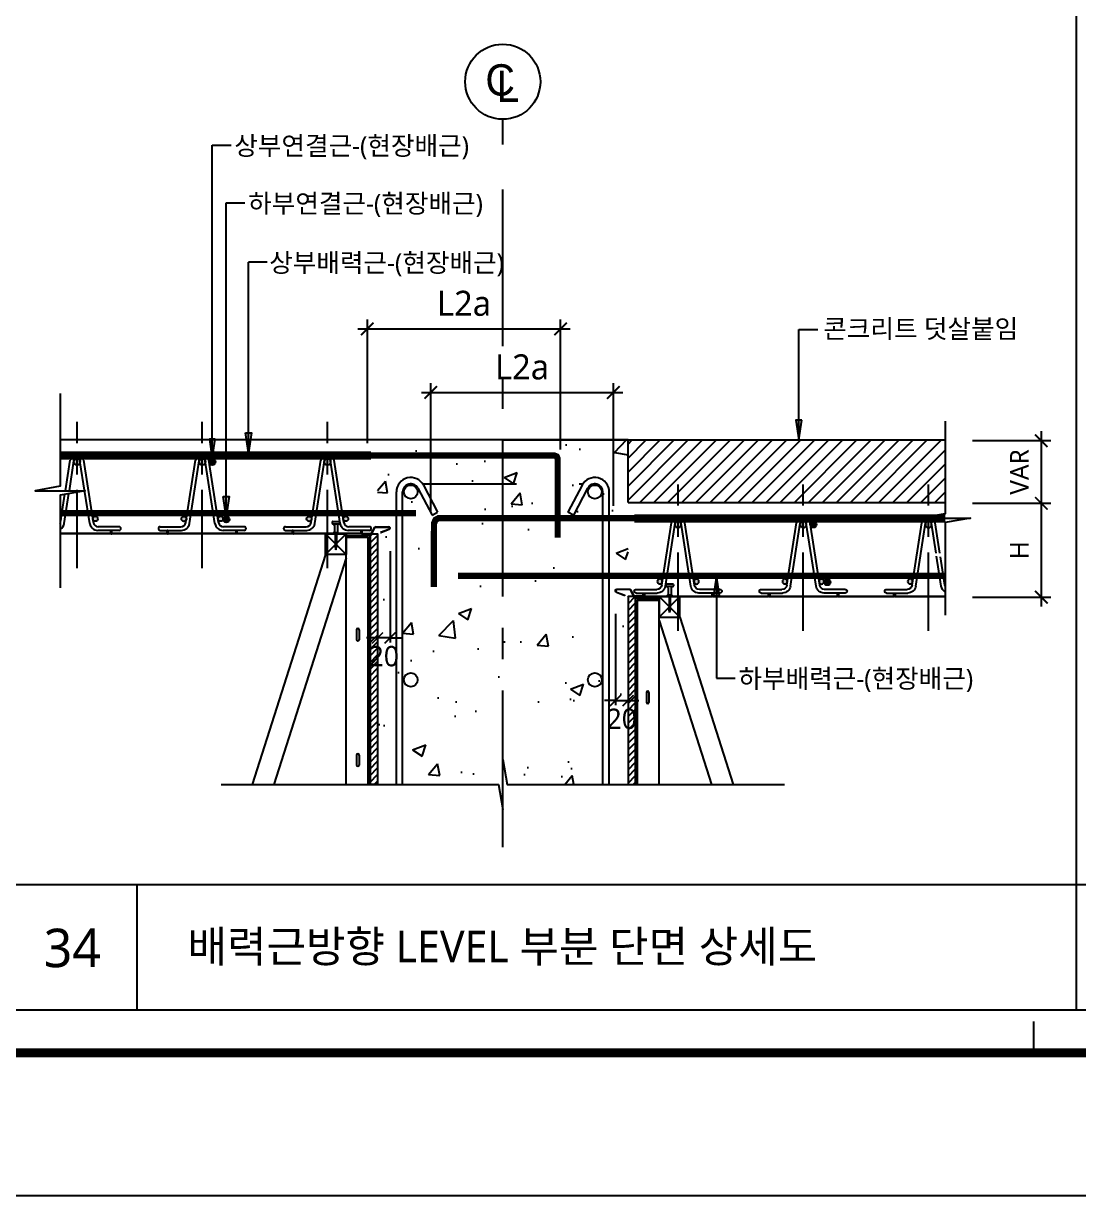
# Model space of a CAD drawing. Extents: x 10983 to 44623, y -18406 to 11294.
# Drawn here: x 30044 to 31729, y -6526 to -4655 of the extents above; entities that cross this region are included whole.
import ezdxf

# ---------------------------------------------------------------- set-up
doc = ezdxf.new("R2010")
doc.units = 0
doc.header["$LTSCALE"] = 100
doc.header["$MEASUREMENT"] = 0
doc.header["$PDMODE"] = 3
doc.header["$PDSIZE"] = 10
for name, pattern in [('CEN', [62, 60, -1, 0, -1]), ('CENTERX2', [4, 2.5, -0.5, 0.5, -0.5]), ('HID', [2.5, 1.5, -1])]:
    doc.linetypes.add(name, pattern=pattern)
doc.layers.get('0').update_dxf_attribs({"linetype": 'CONTINUOUS'})
doc.layers.get('Defpoints').update_dxf_attribs({"color": 165, "linetype": 'CONTINUOUS'})
for name, color, linetype in [('-상부연결근', 4, 'CONTINUOUS'), ('-하부배력근', 3, 'CONTINUOUS'), ('-하부연결근', 4, 'CONTINUOUS'), ('DECK-CEN', 1, 'CEN'), ('DECK-CON', 2, 'CONTINUOUS'), ('DECK-DIM', 255, 'CONTINUOUS'), ('DECK-ETC STEEL', 6, 'CONTINUOUS'), ('DECK-HATCH', 251, 'CONTINUOUS'), ('DECK-LATTICE', 7, 'CONTINUOUS'), ('DECK-MAIN BAR', 2, 'CONTINUOUS'), ('DECK-PG', 4, 'CONTINUOUS'), ('DECK-RC', 251, 'CONTINUOUS'), ('DECK-RC(ETC)', 252, 'CONTINUOUS'), ('DECK-TABLE', 7, 'CONTINUOUS'), ('DECK-TEX1', 6, 'CONTINUOUS'), ('DECK-TEXT', 7, 'CONTINUOUS'), ('DECK-TITLE TEXT', 3, 'CONTINUOUS'), ('DECK-TRANS', 3, 'CONTINUOUS'), ('E2', 7, 'CONTINUOUS'), ('form', 7, 'CONTINUOUS')]:
    doc.layers.add(name, color=color, linetype=linetype)
doc.styles.add('SY Panel', font='malgun.ttf')
doc.styles.add('VICON TEXT', font='malgun.ttf')
doc.styles.add('굴림', font='Gulim.ttf')
doc.dimstyles.new('STDECK-DIM', dxfattribs={"dimtxt": 35, "dimasz": 20, "dimexe": 15, "dimexo": 40, "dimgap": 10, "dimtad": 1, "dimdec": 0, "dimtxsty": 'SY Panel', "dimblk": 'ARCHTICK', "dimcen": 2.5, "dimdle": 15, "dimclrd": 7, "dimclre": 7, "dimclrt": 6, "dimadec": 0, "dimazin": 0, "dimtfac": 1, "dimtdec": 0, "dimtmove": 0, "dimatfit": 3, "dimldrblk": 'ARCHTICK', "dimfxl": 1, "dimarcsym": 0})
doc.dimstyles.new('STDECK-DIM 2', dxfattribs={"dimscale": 2.5, "dimtxt": 12, "dimasz": 7, "dimexe": 3, "dimexo": 3, "dimgap": 3, "dimtad": 1, "dimdec": 0, "dimlunit": 6, "dimtxsty": 'VICON TEXT', "dimblk": 'ARCHTICK', "dimcen": 2.5, "dimclrd": 7, "dimclre": 7, "dimclrt": 6, "dimadec": 0, "dimazin": 0, "dimtfac": 1, "dimtdec": 0, "dimtix": 1, "dimtmove": 0, "dimatfit": 3, "dimfxl": 1, "dimarcsym": 0})
pattern_1 = [(45, (6451.725, -5287.8665), (-5.3033009, 5.3033009), [])]

# ---------------------------------------------------------------- blocks, each defined once
blk = doc.blocks.new('_ArchTick')
at = {"color": 0, "linetype": 'ByBlock', "const_width": 0.15}
blk.add_lwpolyline([(-0.5, -0.5), (0.5, 0.5)], dxfattribs=at)
blk = doc.blocks.new('*D202')
at = {"layer": 'DECK-DIM', "color": 7, "lineweight": -2}
for p, q in [((30609.5, -5497.4), (30609.5, -5643.5)), ((30629.5, -5497.4), (30629.5, -5643.5)), ((30609.5, -5636), (30592, -5636)), ((30629.5, -5636), (30609.5, -5636)), ((30629.5, -5636), (30647, -5636))]:
    blk.add_line(p, q, dxfattribs=at)
at = {"layer": 'Defpoints', "color": 0, "ltscale": 0.5}
for p in [(30609.5, -5489.9), (30629.5, -5489.9), (30609.5, -5636)]:
    blk.add_point(p, dxfattribs=at)
at = {"layer": 'DECK-DIM', "color": 7, "lineweight": -2, "ltscale": 0.5, "xscale": 17.5, "yscale": 17.5, "zscale": 17.5}
blk.add_blockref('_ArchTick', (30609.5, -5636), dxfattribs=at)
at = {"layer": 'DECK-DIM', "color": 7, "lineweight": -2, "ltscale": 0.5, "xscale": 17.5, "yscale": 17.5, "zscale": 17.5, "rotation": 180}
blk.add_blockref('_ArchTick', (30629.5, -5636), dxfattribs=at)
at = {"layer": 'DECK-DIM', "color": 6, "ltscale": 0.5, "insert": (30619.5, -5665.3), "char_height": 32.5, "attachment_point": 5, "style": 'VICON TEXT'}
blk.add_mtext('20', dxfattribs=at)
blk = doc.blocks.new('*D209')
at = {"layer": 'DECK-DIM', "color": 7, "lineweight": -2}
for p, q in [((30989.5, -5597.4), (30989.5, -5743.5)), ((31009.5, -5597.4), (31009.5, -5743.5)), ((30989.5, -5736), (30972, -5736)), ((30989.5, -5736), (31009.5, -5736)), ((31009.5, -5736), (31027, -5736))]:
    blk.add_line(p, q, dxfattribs=at)
at = {"layer": 'Defpoints', "color": 0, "ltscale": 0.5}
for p in [(30989.5, -5589.9), (31009.5, -5589.9), (31009.5, -5736)]:
    blk.add_point(p, dxfattribs=at)
at = {"layer": 'DECK-DIM', "color": 7, "lineweight": -2, "ltscale": 0.5, "xscale": 17.5, "yscale": 17.5, "zscale": 17.5}
blk.add_blockref('_ArchTick', (30989.5, -5736), dxfattribs=at)
at = {"layer": 'DECK-DIM', "color": 7, "lineweight": -2, "ltscale": 0.5, "xscale": 17.5, "yscale": 17.5, "zscale": 17.5, "rotation": 180}
blk.add_blockref('_ArchTick', (31009.5, -5736), dxfattribs=at)
at = {"layer": 'DECK-DIM', "color": 6, "ltscale": 0.5, "insert": (30999.5, -5765.3), "char_height": 32.5, "attachment_point": 5, "style": 'VICON TEXT'}
blk.add_mtext('20', dxfattribs=at)
blk = doc.blocks.new('*D218')
at = {"layer": 'DECK-DIM', "color": 7, "lineweight": -2}
for p, q in [((30578.2, -5142.7), (30916.9, -5142.7)), ((30593.2, -5324.9), (30593.2, -5127.7)), ((30901.9, -5334.9), (30901.9, -5127.7))]:
    blk.add_line(p, q, dxfattribs=at)
at = {"layer": 'Defpoints', "color": 0, "ltscale": 0.5}
for p in [(30901.9, -5142.7), (30593.2, -5364.9), (30901.9, -5374.9)]:
    blk.add_point(p, dxfattribs=at)
at = {"layer": 'DECK-DIM', "color": 7, "lineweight": -2, "ltscale": 0.5, "xscale": 20, "yscale": 20, "zscale": 20, "rotation": 180}
blk.add_blockref('_ArchTick', (30593.2, -5142.7), dxfattribs=at)
at = {"layer": 'DECK-DIM', "color": 7, "lineweight": -2, "ltscale": 0.5, "xscale": 20, "yscale": 20, "zscale": 20}
blk.add_blockref('_ArchTick', (30901.9, -5142.7), dxfattribs=at)
at = {"layer": 'DECK-DIM', "color": 6, "ltscale": 0.5, "insert": (30747.6, -5102), "char_height": 40, "attachment_point": 5, "style": 'SY Panel'}
blk.add_mtext('L2a', dxfattribs=at)
blk = doc.blocks.new('*D219')
at = {"layer": 'DECK-DIM', "color": 7, "lineweight": -2}
for p, q in [((30694.5, -5434.9), (30694.5, -5229.2)), ((30986.1, -5424.9), (30986.1, -5229.2)), ((30679.5, -5244.2), (31001.1, -5244.2))]:
    blk.add_line(p, q, dxfattribs=at)
at = {"layer": 'Defpoints', "color": 0, "ltscale": 0.5}
for p in [(30986.1, -5244.2), (30694.5, -5474.9), (30986.1, -5464.9)]:
    blk.add_point(p, dxfattribs=at)
at = {"layer": 'DECK-DIM', "color": 7, "lineweight": -2, "ltscale": 0.5, "xscale": 20, "yscale": 20, "zscale": 20, "rotation": 180}
blk.add_blockref('_ArchTick', (30694.5, -5244.2), dxfattribs=at)
at = {"layer": 'DECK-DIM', "color": 7, "lineweight": -2, "ltscale": 0.5, "xscale": 20, "yscale": 20, "zscale": 20}
blk.add_blockref('_ArchTick', (30986.1, -5244.2), dxfattribs=at)
at = {"layer": 'DECK-DIM', "color": 6, "ltscale": 0.5, "insert": (30840.3, -5203.5), "char_height": 40, "attachment_point": 5, "style": 'SY Panel'}
blk.add_mtext('L2a', dxfattribs=at)
blk = doc.blocks.new('*D168')
at = {"layer": 'DECK-DIM', "color": 7, "lineweight": -2}
for p, q in [((31669.5, -5306), (31669.5, -5436)), ((31559.5, -5321), (31684.5, -5321)), ((31559.5, -5421), (31684.5, -5421))]:
    blk.add_line(p, q, dxfattribs=at)
at = {"layer": 'Defpoints', "color": 0, "ltscale": 0.5}
for p in [(31519.5, -5321), (31519.5, -5421), (31669.5, -5421)]:
    blk.add_point(p, dxfattribs=at)
at = {"layer": 'DECK-DIM', "color": 7, "lineweight": -2, "ltscale": 0.5, "xscale": 20, "yscale": 20, "zscale": 20}
for p, rotation in [((31669.5, -5321), 90), ((31669.5, -5421), 270)]:
    blk.add_blockref('_ArchTick', p, dxfattribs=dict(at, rotation=rotation))
at = {"layer": 'DECK-DIM', "color": 6, "ltscale": 0.5, "insert": (31634.5, -5371), "char_height": 30, "attachment_point": 5, "rotation": 90, "style": 'SY Panel'}
blk.add_mtext('VAR', dxfattribs=at)
blk = doc.blocks.new('*D169')
at = {"layer": 'DECK-DIM', "color": 7, "lineweight": -2}
for p, q in [((31669.5, -5406), (31669.5, -5586)), ((31559.5, -5421), (31684.5, -5421)), ((31559.5, -5571), (31684.5, -5571))]:
    blk.add_line(p, q, dxfattribs=at)
at = {"layer": 'Defpoints', "color": 0, "ltscale": 0.5}
for p in [(31519.5, -5421), (31519.5, -5571), (31669.5, -5571)]:
    blk.add_point(p, dxfattribs=at)
at = {"layer": 'DECK-DIM', "color": 7, "lineweight": -2, "ltscale": 0.5, "xscale": 20, "yscale": 20, "zscale": 20}
for p, rotation in [((31669.5, -5421), 90), ((31669.5, -5571), 270)]:
    blk.add_blockref('_ArchTick', p, dxfattribs=dict(at, rotation=rotation))
at = {"layer": 'DECK-DIM', "color": 6, "ltscale": 0.5, "insert": (31634.5, -5496), "char_height": 30, "attachment_point": 5, "rotation": 90, "style": 'SY Panel'}
blk.add_mtext('H', dxfattribs=at)
blk = doc.blocks.new('tg4')
at = {"layer": 'DECK-MAIN BAR'}
h = blk.add_hatch(color=256, dxfattribs=at)
h.dxf.hatch_style = 1
h.paths.add_polyline_path([(7710.5, 42136.7, 0.414214), (7705.5, 42131.7, 0.414214), (7710.5, 42126.7)])
h.paths.add_polyline_path([(7735.8, 42040.8, 1), (7743.8, 42040.8, 1)])
h.paths.add_polyline_path([(7710.5, 42136.7), (7710.5, 42126.7, 0.414214), (7715.5, 42131.7, 0.414214)])
edge = h.paths.add_edge_path()
edge.add_line((7683.8, 42043.8), (7683.8, 42037.7))
edge.add_arc((7681.2, 42040.7), 4, 310.4298, 409.5702)
h = blk.add_hatch(color=256, dxfattribs=at)
h.dxf.hatch_style = 1
h.paths.add_polyline_path([(7877.2, 42040.7, 1), (7885.2, 42040.7, 1)])
h.paths.add_polyline_path([(7910.5, 42136.7, 0.414214), (7905.5, 42131.7, 0.414214), (7910.5, 42126.7)])
h.paths.add_polyline_path([(7935.8, 42040.8, 1), (7943.8, 42040.8, 1)])
h.paths.add_polyline_path([(7910.5, 42136.7), (7910.5, 42126.7, 0.414214), (7915.5, 42131.7, 0.414214)])
h = blk.add_hatch(color=256, dxfattribs=at)
h.dxf.hatch_style = 1
h.paths.add_polyline_path([(8077.2, 42040.7, 1), (8085.2, 42040.7, 1)])
h.paths.add_polyline_path([(8110.5, 42136.7, 0.414214), (8105.5, 42131.7, 0.414214), (8110.5, 42126.7)])
h.paths.add_polyline_path([(8135.8, 42040.8, 1), (8143.8, 42040.8, 1)])
h.paths.add_polyline_path([(8110.5, 42136.7), (8110.5, 42126.7, 0.414214), (8115.5, 42131.7, 0.414214)])
at = {"layer": 'DECK-CEN', "linetype": 'CENTERX2', "ltscale": 0.5}
for p, q in [((7710.5, 41961.8), (7710.5, 42195.4)), ((7910.5, 41961.8), (7910.5, 42195.4)), ((8110.5, 41961.8), (8110.5, 42195.4))]:
    blk.add_line(p, q, dxfattribs=at)
at = {"layer": 'DECK-LATTICE', "ltscale": 0.5}
for p, q in [((8179.9, 42146.7), (7683.8, 42146.7)), ((8179.9, 42136.7), (7683.8, 42136.7)), ((7692.2, 42085.7), (7699.7, 42134.3)), ((7698.3, 42085.7), (7705.7, 42133.6)), ((7730.8, 42033.2), (7715.2, 42133.6)), ((7736.6, 42035), (7721.2, 42134.3)), ((7884.3, 42035), (7899.7, 42134.3)), ((7890.1, 42033.2), (7905.7, 42133.6)), ((7930.8, 42033.2), (7915.2, 42133.6)), ((7936.6, 42035), (7921.2, 42134.3)), ((8084.3, 42035), (8099.7, 42134.3)), ((8090.1, 42033.2), (8105.7, 42133.6)), ((8130.8, 42033.2), (8115.2, 42133.6)), ((8136.6, 42035), (8121.2, 42134.3)), ((7684.3, 42035), (7691.3, 42080)), ((7690.1, 42033.2), (7697.6, 42081.1)), ((7777.5, 42022.2), (7743.7, 42022.2)), ((7777.5, 42028.2), (7744.5, 42028.2)), ((7843.5, 42028.2), (7876.4, 42028.2)), ((7843.5, 42022.2), (7877.3, 42022.2)), ((7977.5, 42022.2), (7943.7, 42022.2)), ((7977.5, 42028.2), (7944.5, 42028.2)), ((8043.5, 42028.2), (8076.4, 42028.2)), ((8043.5, 42022.2), (8077.3, 42022.2)), ((8177.5, 42022.2), (8143.7, 42022.2)), ((8177.5, 42028.2), (8144.5, 42028.2))]:
    blk.add_line(p, q, dxfattribs=at)
for centre, radius, start, end in [((7702.7, 42133.7), 3.01, 349.5852, 169.9415), ((7718.2, 42133.7), 3.01, 10.0585, 190.4148), ((7902.7, 42133.7), 3.01, 349.5852, 169.9415), ((7918.2, 42133.7), 3.01, 10.0585, 190.4148), ((8102.7, 42133.7), 3.01, 349.5852, 169.9415), ((8118.2, 42133.7), 3.01, 10.0585, 190.4148), ((7676.4, 42036.2), 8, 336.4782, 351.1777), ((7677.3, 42035.2), 13, 299.8906, 351.1777), ((7743.7, 42035.2), 13, 188.8223, 270), ((7744.5, 42036.2), 8, 188.8223, 270), ((7876.4, 42036.2), 8, 270, 351.1777), ((7877.3, 42035.2), 13, 270, 351.1777), ((7943.7, 42035.2), 13, 188.8223, 270), ((7944.5, 42036.2), 8, 188.8223, 270), ((8076.4, 42036.2), 8, 270, 351.1777), ((8077.3, 42035.2), 13, 270, 351.1777), ((8143.7, 42035.2), 13, 188.8223, 270), ((8144.5, 42036.2), 8, 188.8223, 270), ((7777.5, 42025.2), 3, 270, 90), ((7843.5, 42025.2), 3, 90, 270), ((7977.5, 42025.2), 3, 270, 90), ((8043.5, 42025.2), 3, 90, 270), ((8177.5, 42025.2), 3, 270, 90)]:
    blk.add_arc(centre, radius, start, end, dxfattribs=at)
at = {"layer": 'DECK-MAIN BAR', "ltscale": 0.5}
for centre, radius in [((7710.5, 42131.7), 5), ((7910.5, 42131.7), 5), ((8110.5, 42131.7), 5), ((7739.8, 42040.8), 4), ((7881.2, 42040.7), 4), ((7939.8, 42040.8), 4), ((8081.2, 42040.7), 4), ((8139.8, 42040.8), 4)]:
    blk.add_circle(centre, radius, dxfattribs=at)
blk.add_arc((7681.2, 42040.7), 4, 310.4298, 49.5702, dxfattribs=at)
at = {"layer": 'DECK-PG', "ltscale": 0.5}
for p, q in [((7764.7, 42017.2), (7683.8, 42017.2)), ((7765, 42016.7), (7683.8, 42016.7)), ((7855, 42016.7), (7766, 42016.7)), ((7854.7, 42017.2), (7766.2, 42017.2)), ((7965, 42016.7), (7856, 42016.7)), ((7964.7, 42017.2), (7856.2, 42017.2)), ((8055, 42016.7), (7966, 42016.7)), ((8054.7, 42017.2), (7966.2, 42017.2)), ((8165, 42016.7), (8056, 42016.7)), ((8164.7, 42017.2), (8056.2, 42017.2))]:
    blk.add_line(p, q, dxfattribs=at)
at = {"layer": 'DECK-PG'}
for p, q in [((7764, 42021.2), (7764, 42018.7)), ((7764.5, 42018.7), (7764.5, 42021.2)), ((7765, 42021.2), (7765, 42017.5)), ((7765, 42018.7), (7765, 42020.7)), ((7765.5, 42021.2), (7765.5, 42017.2)), ((7766, 42017.5), (7766, 42021.2)), ((7854, 42021.2), (7854, 42018.7)), ((7854.5, 42018.7), (7854.5, 42021.2)), ((7855, 42021.2), (7855, 42017.5)), ((7855, 42018.7), (7855, 42020.7)), ((7855.5, 42021.2), (7855.5, 42017.2)), ((7856, 42017.5), (7856, 42021.2)), ((7964, 42021.2), (7964, 42018.7)), ((7964.5, 42018.7), (7964.5, 42021.2)), ((7965, 42021.2), (7965, 42017.5)), ((7965, 42018.7), (7965, 42020.7)), ((7965.5, 42021.2), (7965.5, 42017.2)), ((7966, 42017.5), (7966, 42021.2)), ((8054, 42021.2), (8054, 42018.7)), ((8054.5, 42018.7), (8054.5, 42021.2)), ((8055, 42021.2), (8055, 42017.5)), ((8055, 42018.7), (8055, 42020.7)), ((8055.5, 42021.2), (8055.5, 42017.2)), ((8056, 42017.5), (8056, 42021.2)), ((8164, 42021.2), (8164, 42018.7)), ((8164.5, 42018.7), (8164.5, 42021.2)), ((8165, 42021.2), (8165, 42017.5)), ((8165, 42018.7), (8165, 42020.7)), ((8165.5, 42021.2), (8165.5, 42017.2)), ((8166, 42017.5), (8166, 42021.2)), ((8166, 42016.7), (8179.9, 42016.7)), ((8166.2, 42017.2), (8179.9, 42017.2)), ((8180.8, 42017.8), (8186.1, 42027.5)), ((8181.3, 42017.5), (8186.6, 42027.2)), ((8187.4, 42028.2), (8208.1, 42028.2)), ((8187.4, 42027.7), (8208.1, 42027.7)), ((8208.7, 42023.9), (8195.4, 42019.1)), ((8208.6, 42023.9), (8195.4, 42019.1)), ((8195.4, 42019.1), (8195.5, 42018.6)), ((8208.9, 42023.5), (8195.5, 42018.6))]:
    blk.add_line(p, q, dxfattribs=at)
for centre, radius, start, end in [((7765, 42021.2), 1, 0, 180), ((7765, 42021.2), 1, 0, 180), ((7764.5, 42018.7), 0.5, 180, 0), ((7765, 42021.2), 0.5, 0, 180), ((7764.7, 42017.5), 0.25, 270, 0), ((7765, 42017.2), 0.5, 270, 0), ((7766, 42017.2), 0.5, 180, 270), ((7766.2, 42017.5), 0.25, 180, 270), ((7855, 42021.2), 1, 0, 180), ((7855, 42021.2), 1, 0, 180), ((7854.5, 42018.7), 0.5, 180, 0), ((7855, 42021.2), 0.5, 0, 180), ((7854.7, 42017.5), 0.25, 270, 0), ((7855, 42017.2), 0.5, 270, 0), ((7856, 42017.2), 0.5, 180, 270), ((7856.2, 42017.5), 0.25, 180, 270), ((7965, 42021.2), 1, 0, 180), ((7965, 42021.2), 1, 0, 180), ((7964.5, 42018.7), 0.5, 180, 0), ((7965, 42021.2), 0.5, 0, 180), ((7964.7, 42017.5), 0.25, 270, 0), ((7965, 42017.2), 0.5, 270, 0), ((7966, 42017.2), 0.5, 180, 270), ((7966.2, 42017.5), 0.25, 180, 270), ((8055, 42021.2), 1, 0, 180), ((8055, 42021.2), 1, 0, 180), ((8054.5, 42018.7), 0.5, 180, 0), ((8055, 42021.2), 0.5, 0, 180), ((8054.7, 42017.5), 0.25, 270, 0), ((8055, 42017.2), 0.5, 270, 0), ((8056, 42017.2), 0.5, 180, 270), ((8056.2, 42017.5), 0.25, 180, 270), ((8165, 42021.2), 1, 0, 180), ((8165, 42021.2), 1, 0, 180), ((8164.5, 42018.7), 0.5, 180, 0), ((8165, 42021.2), 0.5, 0, 180), ((8164.7, 42017.5), 0.25, 270, 0), ((8165, 42017.2), 0.5, 270, 0), ((8166, 42017.2), 0.5, 180, 270), ((8166.2, 42017.5), 0.25, 180, 270), ((8179.9, 42018.3), 1.05, 270, 331.3895), ((8179.9, 42018.3), 1.55, 270, 331.3895), ((8187.4, 42026.8), 1.46, 90, 151.3895), ((8187.4, 42026.8), 0.955, 90, 151.3895), ((8208.1, 42025.8), 2.46, 290, 90), ((8208.1, 42025.8), 1.96, 290, 90)]:
    blk.add_arc(centre, radius, start, end, dxfattribs=at)

msp = doc.modelspace()

# ---------------------------------------------------------------- hatches: boundary and pattern name
at = {"layer": '-상부연결근', "linetype": 'ByBlock'}
h = msp.add_hatch(color=0, dxfattribs=at)
h.paths.add_polyline_path([(30350.3, -5318.4), (30345.6, -5318.4), (30345.6, -5349.9)])
h.paths.add_polyline_path([(30345.6, -5318.4), (30340.9, -5318.4), (30345.6, -5349.9)])
at = {"layer": '-상부연결근'}
h = msp.add_hatch(color=256, dxfattribs=at)
h.dxf.hatch_style = 1
h.paths.add_polyline_path([(30350.6, -5354.9, 1), (30340.6, -5354.9, 1)])
h = msp.add_hatch(color=256, dxfattribs=at)
h.dxf.hatch_style = 1
h.paths.add_polyline_path([(31310.6, -5454.9, 1), (31300.6, -5454.9, 1)])
at = {"layer": '-하부배력근', "linetype": 'ByBlock'}
h = msp.add_hatch(color=0, dxfattribs=at)
h.paths.add_polyline_path([(31146.1, -5568.3), (31150.8, -5568.3), (31150.8, -5536.9)])
h.paths.add_polyline_path([(31150.8, -5568.3), (31155.5, -5568.3), (31150.8, -5536.9)])
at = {"layer": '-하부연결근', "linetype": 'ByBlock'}
h = msp.add_hatch(color=0, dxfattribs=at)
h.paths.add_polyline_path([(30367.8, -5441.8), (30367.8, -5410.4), (30363.1, -5410.4)])
h.paths.add_polyline_path([(30367.8, -5441.8), (30372.5, -5410.4), (30367.8, -5410.4)])
at = {"layer": '-하부연결근'}
h = msp.add_hatch(color=256, dxfattribs=at)
h.dxf.hatch_style = 1
h.paths.add_polyline_path([(30372.8, -5446.8, 1), (30362.8, -5446.8, 1)])
h = msp.add_hatch(color=256, dxfattribs=at)
h.dxf.hatch_style = 1
h.paths.add_polyline_path([(31332.8, -5546.9, 1), (31322.8, -5546.9, 1)])
at = {"linetype": 'ByBlock'}
h = msp.add_hatch(color=256, dxfattribs=at)
h.paths.add_polyline_path([(31287.1, -5288.4), (31282.4, -5288.4), (31282.4, -5319.9)])
h.paths.add_polyline_path([(31282.4, -5288.4), (31277.7, -5288.4), (31282.4, -5319.9)])
h = msp.add_hatch(color=256, dxfattribs=at)
h.paths.add_polyline_path([(30398.5, -5308.4), (30403.2, -5308.4), (30403.2, -5339.9)])
h.paths.add_polyline_path([(30403.2, -5308.4), (30408, -5308.4), (30403.2, -5339.9)])
at = {"layer": 'DECK-HATCH'}
h = msp.add_hatch(dxfattribs=at)
h.set_pattern_fill('AR-CONC', color=256, scale=30, style=0)
h.set_pattern_definition([(50, (6451.72, -5287.87), (215.178, -18.8256), [22.5, -247.5]), (355, (6451.72, -5287.87), (-41.6254, 225.6576), [18, -198]), (100.4514, (6469.66, -5289.44), (173.5527, 206.832), [19.122, -210.3426]), (46.1842, (6451.72, -5227.87), (320.1724, -49.6558), [33.75, -371.25]), (96.6356, (6478.4, -5232), (280.3986, 292.2356), [28.683, -315.514]), (351.1842, (6451.72, -5227.87), (280.3986, 292.2356), [27, -297]), (21, (6481.72, -5242.87), (179.0721, -120.7857), [22.5, -247.5]), (326, (6481.72, -5242.87), (72.9946, 217.545), [18, -198]), (71.4514, (6496.65, -5252.93), (252.0667, 96.7593), [19.122, -210.3426]), (37.5, (6451.725, -5287.87), (3.64796, 99.86816), [0, -195.6, 0, -201, 0, -198.75]), (7.5, (6451.72, -5287.87), (78.92086, 118.3235), [0, -114.6, 0, -191.1, 0, -75.75]), (327.5, (6384.825, -5287.87), (160.14673, -6.76646), [0, -75, 0, -234, 0, -310.5]), (317.5, (6354.82, -5287.87), (174.95585, 30.0315), [0, -97.5, 0, -155.4, 0, -220.5])])
h.paths.add_polyline_path([(30809.5, -5319.9), (30609.5, -5319.9), (30609.5, -5870), (30802.4, -5870), (30809.5, -5910), (30809.5, -5830)])
h.paths.add_polyline_path([(31009.5, -5319.9), (30809.5, -5319.9), (30809.5, -5830), (30816.5, -5870), (31009.5, -5870)])
at = {"layer": 'DECK-HATCH', "linetype": 'ByBlock'}
h = msp.add_hatch(dxfattribs=at)
h.set_pattern_fill('ANSI31', color=256, scale=5, style=0)
h.set_pattern_definition([(45, (-7725969.923, -2456209.229), (-11.225320152, 11.225320152), [])])
h.paths.add_polyline_path([(31052.7, -5319.9), (31009.5, -5319.9), (31009.5, -5419.9), (31052.7, -5419.9)])
h.paths.add_polyline_path([(31516.2, -5319.9), (31052.7, -5319.9), (31052.7, -5419.9), (31516.2, -5419.9)])
h = msp.add_hatch(dxfattribs=at)
h.set_pattern_fill('ANSI31', color=256, scale=60, style=0)
h.set_pattern_definition(pattern_1)
h.paths.add_polyline_path([(30609.5, -5469.9), (30597.5, -5469.9), (30597.5, -5870), (30609.5, -5870)])
h.paths.add_polyline_path([(30590.2, -5588.5), (30648.8, -5588.5), (30648.8, -5633.5), (30590.2, -5633.5)], flags=9)
h = msp.add_hatch(dxfattribs=at)
h.set_pattern_fill('ANSI31', color=256, scale=60, style=0)
h.set_pattern_definition(pattern_1)
h.paths.add_polyline_path([(31021.5, -5569.9), (31009.5, -5569.9), (31009.5, -5870), (31021.5, -5870)])
h.paths.add_polyline_path([(30970.2, -5688.5), (31028.8, -5688.5), (31028.8, -5733.5), (30970.2, -5733.5)], flags=9)

# ---------------------------------------------------------------- linework, layer by layer
at = {"layer": '-상부연결근', "color": 0, "linetype": 'ByBlock'}
for p, q in [((30345.6, -4849.3), (30375.6, -4849.3)), ((30345.6, -5349.9), (30345.6, -4849.3))]:
    msp.add_line(p, q, dxfattribs=at)
msp.add_lwpolyline([(30350.3, -5318.4), (30340.9, -5318.4), (30345.6, -5349.9), (30350.3, -5318.4)], dxfattribs=at)
at = {"layer": '-상부연결근'}
for centre in [(30345.6, -5354.9), (31305.6, -5454.9)]:
    msp.add_circle(centre, 5, dxfattribs=at)
at = {"layer": '-하부배력근', "color": 0, "linetype": 'ByBlock'}
for p, q in [((31150.8, -5536.9), (31150.8, -5700)), ((31150.8, -5700), (31180.8, -5700))]:
    msp.add_line(p, q, dxfattribs=at)
at = {"layer": '-하부배력근', "ltscale": 0.5, "const_width": 10}
for points in [[(30102.8, -5436.9), (30670.9, -5436.9)], [(30737.9, -5536.9), (31516.2, -5536.9)]]:
    msp.add_lwpolyline(points, dxfattribs=at)
at = {"layer": '-하부배력근', "color": 0, "linetype": 'ByBlock'}
msp.add_lwpolyline([(31146.1, -5568.3), (31155.5, -5568.3), (31150.8, -5536.9), (31146.1, -5568.3)], dxfattribs=at)
at = {"layer": '-하부연결근', "color": 0, "linetype": 'ByBlock'}
for p, q in [((30367.8, -4941.5), (30397.8, -4941.5)), ((30367.8, -5441.8), (30367.8, -4941.5))]:
    msp.add_line(p, q, dxfattribs=at)
msp.add_lwpolyline([(30363.1, -5410.4), (30372.5, -5410.4), (30367.8, -5441.8), (30363.1, -5410.4)], dxfattribs=at)
at = {"layer": '-하부연결근'}
for centre in [(30367.8, -5446.8), (31327.8, -5546.9)]:
    msp.add_circle(centre, 5, dxfattribs=at)
at = {"linetype": 'ByBlock'}
for p, q in [((30403.2, -5339.9), (30403.2, -5036.1)), ((30433.2, -5036.1), (30403.2, -5036.1)), ((31282.4, -5143.6), (31312.4, -5143.6)), ((31282.4, -5319.9), (31282.4, -5143.6))]:
    msp.add_line(p, q, dxfattribs=at)
for points in [[(31287.1, -5288.4), (31277.7, -5288.4), (31282.4, -5319.9), (31287.1, -5288.4)], [(30398.5, -5308.4), (30408, -5308.4), (30403.2, -5339.9), (30398.5, -5308.4)]]:
    msp.add_lwpolyline(points, dxfattribs=at)
at = {"layer": 'DECK-CEN', "linetype": 'CENTERX2'}
msp.add_line((30809.5, -5970), (30809.5, -4898), dxfattribs=at)
at = {"layer": 'DECK-CON'}
for p, q in [((31009.5, -5319.9), (30102.8, -5319.9)), ((30809.5, -5319.9), (31516.2, -5319.9)), ((31009.5, -5419.9), (31009.5, -5319.9)), ((31009.5, -5419.9), (31516.2, -5419.9))]:
    msp.add_line(p, q, dxfattribs=at)
for points in [[(30102.8, -5245.9), (30102.8, -5393.8), (30062.8, -5400.9), (30142.8, -5400.9), (30102.8, -5407.9), (30102.8, -5555.9)], [(30102.8, -5245.9), (30102.8, -5393.8), (30062.8, -5400.9), (30142.8, -5400.9), (30102.8, -5407.9), (30102.8, -5555.9)], [(31516.2, -5289.9), (31516.2, -5437.8), (31476.2, -5444.9), (31556.2, -5444.9), (31516.2, -5451.9), (31516.2, -5599.9)], [(30359.5, -5870), (30802.4, -5870), (30809.5, -5910), (30809.5, -5830), (30816.5, -5870), (31259.5, -5870)]]:
    msp.add_lwpolyline(points, dxfattribs=at)
for points in [[(30597.5, -5469.9), (30609.5, -5469.9), (30609.5, -5870), (30597.5, -5870)], [(31021.5, -5569.9), (31009.5, -5569.9), (31009.5, -5870), (31021.5, -5870)]]:
    msp.add_lwpolyline(points, close=True, dxfattribs=at)
at = {"layer": 'DECK-ETC STEEL'}
for points in [[(30594.5, -5469.9), (30597.5, -5469.9), (30597.5, -5870), (30594.5, -5870), (30594.5, -5475.9), (30559.5, -5475.9), (30559.5, -5472.9), (30594.5, -5472.9), (30594.5, -5469.9), (30597.5, -5469.9)], [(31024.5, -5569.9), (31021.5, -5569.9), (31021.5, -5870), (31024.5, -5870), (31024.5, -5575.9), (31059.5, -5575.9), (31059.5, -5572.9), (31024.5, -5572.9), (31024.5, -5569.9), (31021.5, -5569.9)]]:
    msp.add_lwpolyline(points, dxfattribs=at)
at = {"layer": 'DECK-RC'}
for p, q in [((30639.5, -5870), (30639.5, -5402.9)), ((30649.5, -5870), (30649.5, -5402.9)), ((30674, -5396.8), (30696.5, -5439.8)), ((30682.9, -5392.2), (30705.3, -5435.2)), ((30936.1, -5392.2), (30913.6, -5435.2)), ((30945, -5396.8), (30922.5, -5439.8)), ((30969.5, -5870), (30969.5, -5402.9)), ((30979.5, -5870), (30979.5, -5402.9)), ((30696.5, -5439.8), (30705.3, -5435.2)), ((30922.5, -5439.8), (30913.6, -5435.2))]:
    msp.add_line(p, q, dxfattribs=at)
at = {"layer": 'DECK-RC', "linetype": 'HID'}
msp.add_line((30681.4, -5389.9), (30937.5, -5389.9), dxfattribs=at)
at = {"layer": 'DECK-RC'}
for centre in [(30662.5, -5402.9), (30956.5, -5402.9), (30662.5, -5702.9), (30956.5, -5702.9)]:
    msp.add_circle(centre, 11, dxfattribs=at)
for centre, radius, start, end in [((30662.5, -5402.9), 23, 27.5898, 180), ((30956.5, -5402.9), 23, 0, 152.4102), ((30662.5, -5402.9), 13, 27.5824, 180), ((30956.5, -5402.9), 13, 0, 152.4176)]:
    msp.add_arc(centre, radius, start, end, dxfattribs=at)
at = {"layer": 'DECK-RC(ETC)'}
for p, q in [((30537, -5450.9), (30537, -5452.9)), ((30538, -5449.9), (30548, -5449.9)), ((30538, -5453.9), (30548, -5453.9)), ((30540.7, -5456.2), (30540.7, -5466.6)), ((30545.3, -5456.2), (30545.3, -5466.6)), ((30549, -5450.9), (30549, -5452.9)), ((30559.5, -5502.9), (30526.5, -5469.9)), ((30526.5, -5502.9), (30559.5, -5469.9)), ((30539, -5468.5), (30539, -5469.3)), ((30539.6, -5467.9), (30540.1, -5467.9)), ((30539.6, -5469.9), (30546.4, -5469.9)), ((30540.1, -5467.9), (30545.9, -5467.9)), ((30542, -5467.9), (30544, -5467.9)), ((30542, -5469.9), (30542, -5490.4)), ((30544, -5469.9), (30544, -5490.4)), ((30545.9, -5467.9), (30546.4, -5467.9)), ((30547, -5468.5), (30547, -5469.3)), ((30559.5, -5870), (30559.5, -5475.9)), ((30542, -5490.4), (30543, -5495.4)), ((30543, -5495.4), (30544, -5490.4)), ((30526.5, -5502.9), (30409.5, -5870)), ((30559.5, -5508), (30444.1, -5870)), ((31070, -5550.9), (31070, -5552.9)), ((31081, -5549.9), (31071, -5549.9)), ((31081, -5553.9), (31071, -5553.9)), ((31073.7, -5556.2), (31073.7, -5566.6)), ((31078.3, -5556.2), (31078.3, -5566.6)), ((31082, -5550.9), (31082, -5552.9)), ((31059.5, -5602.9), (31092.5, -5569.9)), ((31092.5, -5602.9), (31059.5, -5569.9)), ((31059.5, -5870), (31059.5, -5575.9)), ((31072, -5568.5), (31072, -5569.3)), ((31073.1, -5567.9), (31072.6, -5567.9)), ((31079.4, -5569.9), (31072.6, -5569.9)), ((31078.9, -5567.9), (31073.1, -5567.9)), ((31077, -5567.9), (31075, -5567.9)), ((31075, -5569.9), (31075, -5590.4)), ((31077, -5569.9), (31077, -5590.4)), ((31079.4, -5567.9), (31078.9, -5567.9)), ((31080, -5568.5), (31080, -5569.3)), ((31076, -5595.4), (31075, -5590.4)), ((31077, -5590.4), (31076, -5595.4)), ((31059.5, -5608), (31143, -5870)), ((31092.5, -5602.9), (31177.6, -5870)), ((30576, -5622.9), (30576, -5638.9)), ((30580, -5622.9), (30580, -5638.9)), ((31039, -5722.9), (31039, -5738.9)), ((31043, -5722.9), (31043, -5738.9)), ((30576, -5822.9), (30576, -5838.9)), ((30580, -5822.9), (30580, -5838.9))]:
    msp.add_line(p, q, dxfattribs=at)
for points in [[(30526.5, -5469.9), (30559.5, -5469.9), (30559.5, -5502.9), (30526.5, -5502.9), (30526.5, -5469.9)], [(31092.5, -5569.9), (31059.5, -5569.9), (31059.5, -5602.9), (31092.5, -5602.9), (31092.5, -5569.9)]]:
    msp.add_lwpolyline(points, dxfattribs=at)
for centre, radius, start, end in [((30538, -5450.9), 1, 90, 180), ((30538, -5452.9), 1, 180, 270), ((30537.9, -5456.6), 2.75, 7.7709, 89.4479), ((30548, -5456.6), 2.75, 90.5521, 172.2291), ((30548, -5450.9), 1, 0, 90), ((30548, -5452.9), 1, 270, 0), ((30539.6, -5468.5), 0.6, 90, 180), ((30539.6, -5469.3), 0.6, 180, 270), ((30539.3, -5466.5), 1.39, 281.7725, 355.1369), ((30546.7, -5466.5), 1.39, 184.8631, 258.2275), ((30546.4, -5468.5), 0.6, 0, 90), ((30546.4, -5469.3), 0.6, 270, 0), ((31071, -5550.9), 1, 90, 180), ((31071, -5552.9), 1, 180, 270), ((31070.9, -5556.6), 2.75, 7.7709, 89.4479), ((31081, -5556.6), 2.75, 90.5521, 172.2291), ((31081, -5550.9), 1, 0, 90), ((31081, -5552.9), 1, 270, 0), ((31072.6, -5568.5), 0.6, 90, 180), ((31072.6, -5569.3), 0.6, 180, 270), ((31072.3, -5566.5), 1.39, 281.7725, 355.1369), ((31079.7, -5566.5), 1.39, 184.8631, 258.2275), ((31079.4, -5568.5), 0.6, 0, 90), ((31079.4, -5569.3), 0.6, 270, 0), ((30578, -5622.9), 2, 0, 180), ((30578, -5622.9), 2, 0, 180), ((30578, -5638.9), 2, 180, 0), ((31041, -5722.9), 2, 0, 180), ((31041, -5722.9), 2, 0, 180), ((31041, -5738.9), 2, 180, 0), ((30578, -5822.9), 2, 0, 180), ((30578, -5822.9), 2, 0, 180), ((30578, -5838.9), 2, 180, 0)]:
    msp.add_arc(centre, radius, start, end, dxfattribs=at)
at = {"layer": 'DECK-TABLE', "ltscale": 0.5}
for p, q in [((31725.1, -1280.1), (31725.1, -6230.1)), ((35125.1, -6030.1), (28325.1, -6030.1)), ((30225.1, -6030.1), (30225.1, -6230.1))]:
    msp.add_line(p, q, dxfattribs=at)
msp.add_lwpolyline([(28325.1, -1280.1), (35125.1, -1280.1), (35125.1, -6230.1), (28325.1, -6230.1)], close=True, dxfattribs=at)
at = {"layer": 'DECK-TRANS', "ltscale": 0.5, "const_width": 10}
for points in [[(30102.8, -5344.9), (30892.2, -5344.9), (30895.6, -5346.2), (30897.2, -5349.9), (30897.2, -5475.9)], [(31516.2, -5444.9), (30706.6, -5444.9), (30702.5, -5447), (30699.6, -5452.9), (30699.5, -5554.9)]]:
    msp.add_lwpolyline(points, dxfattribs=at)
at = {"layer": 'Defpoints'}
msp.add_lwpolyline([(27802.5, -6526.2), (36212.5, -6526.2), (36212.5, -586.2), (27802.5, -586.2)], close=True, dxfattribs=at)
at = {"layer": 'E2', "linetype": 'ByBlock'}
msp.add_line((30809.5, -4848), (30809.5, -4808), dxfattribs=at)
msp.add_circle((30809.5, -4748), 60, dxfattribs=at)
at = {"layer": 'form', "color": 30}
msp.add_line((31657.4, -6298.4), (31657.4, -6248.4), dxfattribs=at)
at = {"layer": 'form', "color": 30, "const_width": 14.2}
msp.add_lwpolyline([(28093.2, -980.1), (28093.2, -6298.4), (36046.8, -6298.4), (36046.8, -980.1)], close=True, dxfattribs=at)

# ---------------------------------------------------------------- block references
at = {"layer": 'DECK-LATTICE'}
msp.add_blockref('tg4', (22419, -47486.6), dxfattribs=at)
at = {"layer": 'DECK-LATTICE', "xscale": -1}
msp.add_blockref('tg4', (39199.9, -47586.6), dxfattribs=at)

# ---------------------------------------------------------------- texts
at = {"layer": '-상부연결근', "color": 0, "style": 'VICON TEXT'}
msp.add_text('상부연결근-(현장배근)', height=30, dxfattribs=at).set_placement((30380.7, -4865.1))
at = {"layer": '-하부배력근', "color": 0, "style": 'VICON TEXT'}
msp.add_text('하부배력근-(현장배근)', height=30, dxfattribs=at).set_placement((31185.9, -5715.8))
at = {"layer": '-하부연결근', "color": 0, "style": 'VICON TEXT'}
msp.add_text('하부연결근-(현장배근)', height=30, dxfattribs=at).set_placement((30402.9, -4957.3))
at = {"layer": 'DECK-TEX1', "color": 6, "linetype": 'ByBlock', "style": '굴림'}
for s, p in [('C', (30781.7, -4770.1)), ('L', (30799.7, -4780.1))]:
    msp.add_text(s, height=50, dxfattribs=at).set_placement(p)
at = {"layer": 'DECK-TEXT', "style": 'VICON TEXT'}
for s, p in [('상부배력근-(현장배근)', (30436.5, -5051.9)), ('콘크리트 덧살붙임', (31321.3, -5157.3))]:
    msp.add_text(s, height=30, dxfattribs=at).set_placement(p)
at = {"layer": 'DECK-TITLE TEXT', "color": 3, "style": 'VICON TEXT'}
for s, height, p in [('34', 61.43, (30076.3, -6161.6)), ('배력근방향 LEVEL 부분 단면 상세도', 50.257, (30306.1, -6153.8))]:
    msp.add_text(s, height=height, dxfattribs=at).set_placement(p)

# ---------------------------------------------------------------- dimensions: what is measured, and where the dimension line sits
at = {"layer": 'DECK-DIM'}
for base, p1, p2, picture, middle in [((30901.9, -5142.7), (30593.2, -5364.9), (30901.9, -5374.9), '*D218', (30747.6, -5102)), ((30986.1, -5244.2), (30694.5, -5474.9), (30986.1, -5464.9), '*D219', (30840.3, -5203.5))]:
    dim = msp.add_linear_dim(base=base, p1=p1, p2=p2, text='L2a', dimstyle='STDECK-DIM', override={"dimtxt": 40, "dimgap": 20}, dxfattribs=at)
    dim.commit()
    dim.dimension.update_dxf_attribs({"geometry": picture, "text_midpoint": middle})
dim = msp.add_linear_dim(base=(31669.5, -5421), p1=(31519.5, -5321), p2=(31519.5, -5421), angle=90, text='VAR', dimstyle='STDECK-DIM', override={"dimtxt": 30, "dimgap": 20}, dxfattribs=at)
dim.commit()
dim.dimension.update_dxf_attribs({"geometry": '*D168', "text_midpoint": (31669.5, -5371), "dimtype": 160})
dim = msp.add_linear_dim(base=(31669.5, -5571), p1=(31519.5, -5421), p2=(31519.5, -5571), angle=90, text='H', dimstyle='STDECK-DIM', override={"dimtxt": 30, "dimgap": 20}, dxfattribs=at)
dim.commit()
dim.dimension.update_dxf_attribs({"geometry": '*D169', "text_midpoint": (31634.5, -5496)})
dim = msp.add_linear_dim(base=(30609.5, -5636), p1=(30629.5, -5489.9), p2=(30609.5, -5489.9), angle=180, dimstyle='STDECK-DIM 2', override={"dimtxt": 13, "dimgap": 5, "dimtad": 2, "dimtoh": 0}, dxfattribs=at)
dim.commit()
dim.dimension.update_dxf_attribs({"geometry": '*D202', "text_midpoint": (30619.5, -5665.3)})
dim = msp.add_linear_dim(base=(31009.5, -5736), p1=(30989.5, -5589.9), p2=(31009.5, -5589.9), dimstyle='STDECK-DIM 2', override={"dimtxt": 13, "dimgap": 5, "dimtad": 2, "dimtoh": 0}, dxfattribs=at)
dim.commit()
dim.dimension.update_dxf_attribs({"geometry": '*D209', "text_midpoint": (30999.5, -5765.3)})

doc.saveas('drawing.dxf')
